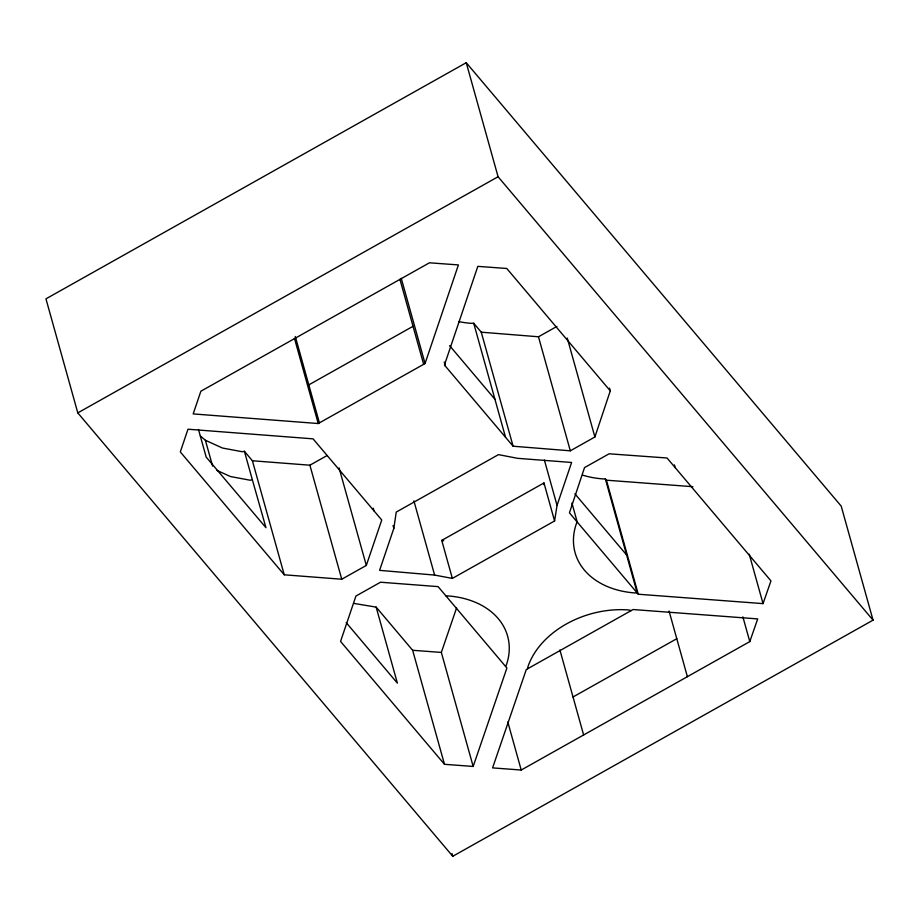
<?xml version="1.0" encoding="UTF-8"?>
<svg xmlns="http://www.w3.org/2000/svg" width="919" height="919" viewBox="0 0 919 919"><rect width="100%" height="100%" fill="white"/><g stroke="black" fill="none" stroke-linecap="round" stroke-linejoin="round"><path stroke-width="1.38" d="M543.703 484.577L543.979 482.957L441.74 540.395L452.355 578.407L554.582 520.97L557.04 505.381L544.381 460.04M527.609 668.779L527.988 666.597A83.744 61.148 -15.6 0 1 628.791 609.963L631.158 610.607M610.285 390.885L506.771 268.486L477.823 266.361L444.44 365.027L513.101 446.22L570.32 450.815L594.892 436.996L610.285 390.885L609.515 388.14M425.049 363.533L458.409 264.925L429.449 262.8L200.87 391.218L193.185 413.918L318.238 423.533L425.049 363.533L401.27 278.342M366.313 565.426L381.741 520.016L313.057 438.845L187.993 429.219L180.296 451.907L284.247 574.8L341.742 579.234L366.313 565.426L339.077 467.886M557.04 505.381L571.618 462.464L517.581 458.328L498.489 454.629L396.25 512.067L393.826 528.391L379.593 570.354L434.618 575.076L452.355 578.407M473.17 766.446L506.909 668.021L438.087 586.621L380.523 582.221L355.94 596.029L340.558 641.416L444.486 764.309L473.17 766.446L441.338 652.421L456.594 607.918M749.789 641.611L757.704 618.912L633.076 609.527L526.3 669.514L492.584 767.893L521.211 770.03L749.789 641.611L742.885 616.879M763.034 603.622L770.961 580.888L667.033 457.995L609.102 453.802L584.518 467.61L569.435 512.825L638.268 594.225L763.034 603.622L749.226 554.157M505.576 666.436L506.472 664.69A83.583 61.033 -15.6 0 0 448.334 595.949L446.014 596.006M466.243 62.71L45.95 298.847L77.793 412.884L452.757 856.29L873.05 620.153L841.207 506.116L466.243 62.71L498.075 176.747L873.05 620.153M77.793 412.884L498.075 176.747M308.807 384.866L413.033 326.302M200.353 435.951L205.385 440.27L222.444 448.024L242.294 451.746L244.397 451.286L252.403 460.764L309.898 465.198L327.107 455.537M458.684 321.581A83.744 61.148 -15.6 0 0 470.884 323.316L473.71 323.247L481.269 332.184L538.477 336.779L556.914 326.417M573.019 696.981L676.786 638.716M198.47 429.449L206.189 457.099L265.959 527.701L252.357 479.798L250.255 480.246L230.405 476.524L216.999 470.436M444.486 764.309L412.642 650.284L376.158 607.126L354.217 603.473M638.268 594.225L606.425 480.189L605.368 478.948L602.531 478.879A83.675 61.091 -15.6 0 1 582.703 475.146M606.425 480.189L692.915 486.702M412.642 650.284L441.338 652.421M441.74 540.395L443.705 540.763M449.586 345.636L494.927 399.271M574.915 493.848L626.597 554.961M346.176 622.6L397.376 683.15L376.158 607.126M674.385 464.865L675.143 467.576M669.066 611.066L687.401 676.729M567.276 338.077L594.892 436.996M605.368 478.948L637.212 592.973L634.374 592.904A83.675 61.091 -15.6 0 1 576.259 524.037L577.224 522.038L571.917 503.038M538.477 336.779L570.32 450.815M543.979 482.957L554.582 520.97M481.269 332.184L513.101 446.22M473.71 323.247L505.542 437.272M559.901 649.986L583.634 734.993M444.245 362.063L445.382 366.141M399.914 279.307L423.648 364.315M507.793 721.943L521.211 770.03M413.895 500.889L434.618 575.076M393.056 525.634L393.826 528.391M373.275 508.184L374.033 510.907M451.987 853.544L452.757 856.29M295.298 336.492L319.41 422.878M294.459 338.353L318.238 423.533M309.898 465.198L341.742 579.234M252.403 460.764L284.247 574.8M244.397 451.286L252.357 479.798M205.385 440.27L212.588 466.071"/></g></svg>
